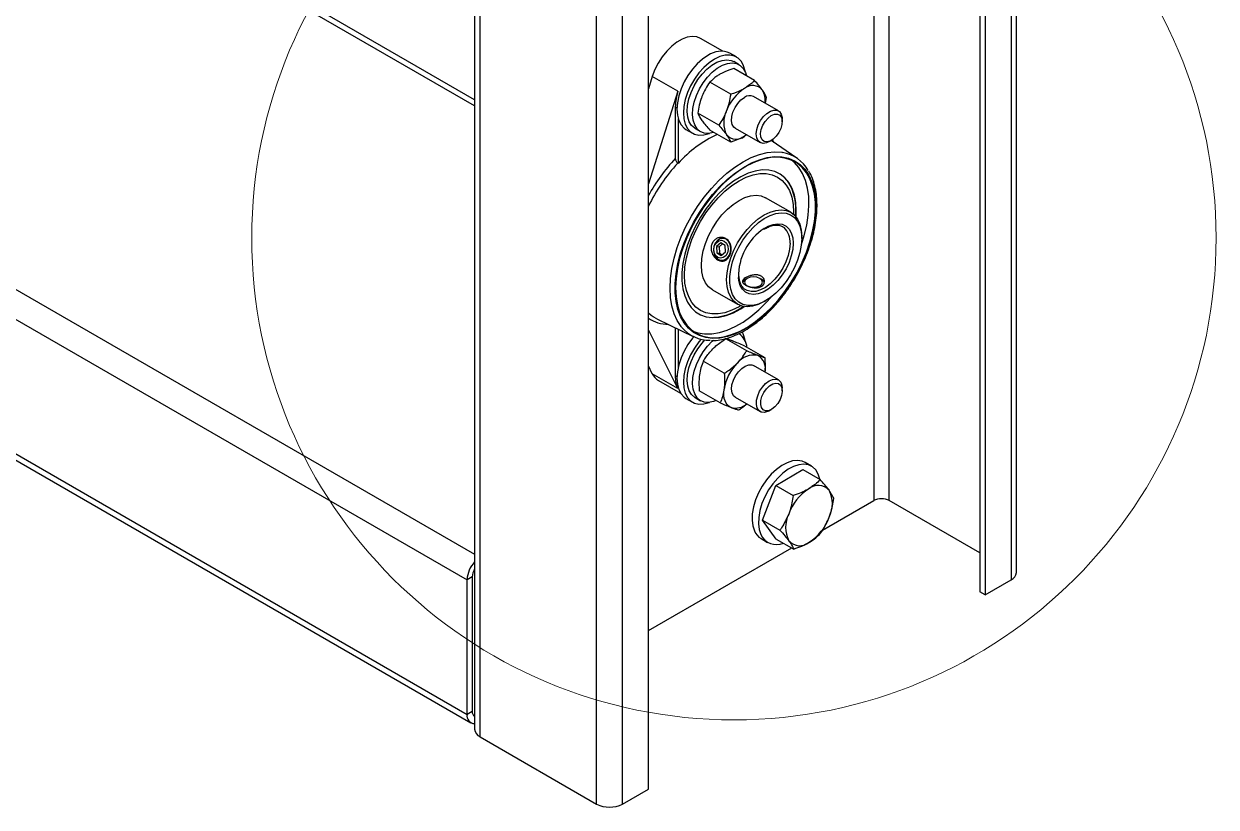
# Model space of a CAD drawing. Header units: millimetres. Extents: x -361 to 14022, y -1822 to 1455.
# Drawn here: x 4006.88 to 4023.16, y 436.6 to 447.29 of the extents above; entities that cross this region are included whole.
import ezdxf

# ---------------------------------------------------------------- set-up
doc = ezdxf.new("R2010")
doc.units = ezdxf.units.MM

msp = doc.modelspace()

# ---------------------------------------------------------------- linework, layer by layer
at = {"color": 7, "linetype": 'Continuous', "lineweight": 25}
for p, q in [((4018.481793, 506.514478), (4018.481793, 440.782942)), ((4018.693925, 440.782942), (4018.693925, 506.514478)), ((4020.42885, 439.803253), (4020.42885, 505.534788)), ((4020.355626, 505.432737), (4020.355626, 439.701202)), ((4019.931362, 505.269455), (4019.931362, 439.53792)), ((4020.002073, 505.228635), (4020.002073, 439.4971)), ((4013.034558, 503.391717), (4013.034558, 437.660181)), ((4013.107782, 437.55813), (4013.107782, 503.289666)), ((4015.405879, 436.843773), (4015.405879, 502.575309)), ((4014.698772, 436.639671), (4014.698772, 502.371207)), ((4015.052325, 436.639671), (4015.052325, 502.371207)), ((4013.034558, 446.257583), (3965.503064, 473.696931)), ((3959.897996, 470.316838), (4012.931005, 439.701533)), ((3959.897996, 468.479621), (4012.931005, 437.864317)), ((3959.949783, 468.36516), (4012.982792, 437.749855)), ((4016.420826, 446.920238), (4016.117619, 447.095275)), ((4016.607416, 446.841388), (4016.519027, 446.892414)), ((4016.645415, 446.735738), (4016.571168, 446.7786)), ((4016.855599, 446.520471), (4016.570248, 446.685201)), ((4015.459505, 446.576353), (4015.405879, 446.408084)), ((4015.809523, 446.374292), (4015.459505, 446.576353)), ((4016.529, 446.33193), (4016.243649, 446.496659)), ((4015.809523, 446.374292), (4015.405879, 445.107729)), ((4017.180973, 446.106146), (4016.842552, 446.301513)), ((4017.00391, 446.208363), (4017.018898, 446.288126)), ((4015.773574, 446.160518), (4015.773574, 445.454549)), ((4015.812465, 445.998119), (4015.812465, 445.387837)), ((4016.365701, 445.911043), (4016.08035, 446.075772)), ((4017.23276, 445.957886), (4017.23276, 445.991685)), ((4015.919076, 445.853155), (4016.007464, 445.80213)), ((4016.043711, 445.864918), (4016.117958, 445.822057)), ((4016.529, 445.678697), (4016.243649, 445.843427)), ((4016.592572, 445.868488), (4016.930993, 445.673122)), ((4016.746511, 445.779621), (4016.717562, 445.758384)), ((4016.74871, 445.778352), (4016.717562, 445.758384)), ((4017.056012, 445.685515), (4017.085281, 445.702418)), ((4017.432416, 445.461221), (4017.080992, 445.699941)), ((4017.100467, 445.712092), (4017.119932, 445.67349)), ((4015.812465, 445.387837), (4015.806744, 445.39157)), ((4017.348733, 444.720552), (4017.005786, 444.91853)), ((4016.393233, 444.302065), (4016.336098, 444.251397)), ((4016.454471, 444.266713), (4016.393233, 444.302065)), ((4017.498915, 444.364122), (4017.498915, 444.388614)), ((4016.336098, 444.251397), (4016.3402, 444.165378)), ((4016.336098, 444.251397), (4016.370544, 444.248317)), ((4016.3402, 444.165378), (4016.401438, 444.130026)), ((4016.3402, 444.165378), (4016.374646, 444.162298)), ((4016.416201, 444.288806), (4016.370544, 444.248317)), ((4016.370544, 444.248317), (4016.374646, 444.162298)), ((4016.374646, 444.162298), (4016.412916, 444.140205)), ((4016.401438, 444.130026), (4016.458573, 444.180694)), ((4016.458573, 444.180694), (4016.454471, 444.266713)), ((4016.754361, 443.818253), (4016.735222, 443.807201)), ((4016.947389, 443.807201), (4016.92825, 443.818253)), ((4016.280845, 443.66276), (4016.623792, 443.464781)), ((4016.754658, 443.65049), (4016.736283, 443.659642)), ((4016.986346, 443.500722), (4017.007555, 443.51297)), ((4015.519413, 443.266031), (4015.471653, 443.292546)), ((4015.519413, 443.266031), (4016.024236, 443.021918)), ((4015.809523, 442.313816), (4015.405879, 443.114342)), ((4015.773574, 443.143128), (4015.773574, 442.486085)), ((4015.812465, 443.124322), (4015.812465, 442.603581)), ((4016.747572, 442.828763), (4016.462221, 442.993492)), ((4016.998698, 442.732608), (4016.713348, 442.897337)), ((4016.441173, 442.521306), (4016.155822, 442.686035)), ((4015.459505, 442.515877), (4015.405879, 442.62223)), ((4015.809523, 442.313816), (4015.459505, 442.515877)), ((4017.180973, 442.431713), (4016.842552, 442.627079)), ((4015.542666, 442.424885), (4015.845872, 442.249848)), ((4016.043711, 442.190484), (4016.117958, 442.147623)), ((4016.3859, 442.117694), (4016.10055, 442.282423)), ((4016.592572, 442.194055), (4016.930993, 441.998688)), ((4017.23276, 442.283452), (4017.23276, 442.317251)), ((4015.919076, 442.178721), (4016.007464, 442.127696)), ((4017.056012, 442.011082), (4017.085281, 442.027984)), ((4017.63272, 441.251662), (4017.544332, 441.302688)), ((4017.14588, 440.989475), (4017.513285, 441.20579)), ((4017.513285, 441.20579), (4017.75003, 441.06912)), ((4016.965339, 440.515717), (4017.14588, 440.989475)), ((4017.14588, 440.989475), (4017.382624, 440.852805)), ((4017.784285, 440.380279), (4018.481793, 440.782942)), ((4019.931362, 440.068585), (4018.693925, 440.782942)), ((4016.965339, 440.515717), (4017.202084, 440.379048)), ((4017.152205, 440.258276), (4016.965339, 440.515717)), ((4016.944381, 440.263429), (4017.032769, 440.212404)), ((4017.152205, 440.258276), (4017.388949, 440.121606)), ((4015.405879, 439.007255), (4017.362575, 440.136831)), ((4013.001716, 439.742354), (4012.931005, 439.701533)), ((4013.001716, 439.742354), (4013.001716, 437.905137)), ((4012.931005, 437.864317), (4012.931005, 439.701533)), ((4020.002073, 439.4971), (4020.355626, 439.701202)), ((4020.002073, 439.4971), (4019.931362, 439.53792)), ((4013.001716, 437.905137), (4012.931005, 437.864317)), ((4013.107782, 437.55813), (4014.698772, 436.639671)), ((4015.052325, 436.639671), (4015.405879, 436.843773))]:
    msp.add_line(p, q, dxfattribs=at)
at = {"color": 8, "linetype": 'Continuous', "lineweight": 25}
for p, q in [((4013.034558, 446.173051), (3965.378074, 473.684554)), ((3960.074773, 470.623024), (4013.034558, 440.049991)), ((4015.773574, 446.160518), (4015.795141, 446.148068)), ((4017.387418, 444.720206), (4017.387055, 444.693162)), ((4015.795141, 442.473634), (4015.773574, 442.486085))]:
    msp.add_line(p, q, dxfattribs=at)
at = {"color": 7, "linetype": 'Continuous', "lineweight": 25, "flags": 128}
for points in [[(4016.117619, 447.095275), (4016.065616, 447.115989), (4016.003766, 447.122077), (4015.936522, 447.111864), (4015.865974, 447.085665), (4015.794312, 447.044296), (4015.723764, 446.989041), (4015.65652, 446.921616), (4015.59467, 446.844117), (4015.540134, 446.75895), (4015.494608, 446.668761), (4015.459505, 446.576353)], [(4016.219052, 446.862709), (4016.145379, 446.812735), (4016.073945, 446.749394), (4016.00692, 446.67461), (4015.94634, 446.590655), (4015.894046, 446.50008), (4015.851628, 446.405638), (4015.820374, 446.310197), (4015.801233, 446.216657), (4015.794787, 446.127862), (4015.801233, 446.046508), (4015.820374, 445.975068), (4015.851628, 445.915713), (4015.894046, 445.870245), (4015.919076, 445.853155)], [(4016.30744, 446.811683), (4016.233767, 446.76171), (4016.162333, 446.698369), (4016.095308, 446.623585), (4016.034728, 446.53963), (4015.982435, 446.449055), (4015.940016, 446.354612), (4015.908762, 446.259171), (4015.889621, 446.165632), (4015.883176, 446.076836), (4015.889621, 445.995483), (4015.908762, 445.924043), (4015.940016, 445.864688), (4015.982435, 445.81922), (4016.034728, 445.789022), (4016.095308, 445.775011), (4016.162333, 445.777612), (4016.233767, 445.796747), (4016.238382, 445.798502)], [(4016.043711, 445.864918), (4016.040046, 445.867094), (4015.996281, 445.904607), (4015.96341, 445.956725), (4015.942584, 446.021623), (4015.934531, 446.097028), (4015.939533, 446.180301), (4015.957416, 446.268526), (4015.987553, 446.358615), (4016.028889, 446.447413), (4016.079976, 446.531813), (4016.139028, 446.608858), (4016.203975, 446.675853), (4016.272544, 446.73045), (4016.342336, 446.77074), (4016.410905, 446.795311), (4016.475852, 446.803303), (4016.534903, 446.794436), (4016.571168, 446.7786)], [(4016.299357, 445.811268), (4016.29405, 445.809638), (4016.228044, 445.797714), (4016.167417, 445.802637), (4016.114292, 445.824233), (4016.070527, 445.861746), (4016.037657, 445.913864), (4016.01683, 445.978761), (4016.008777, 446.054166), (4016.01378, 446.137439), (4016.031662, 446.225664), (4016.061799, 446.315753), (4016.103135, 446.404552), (4016.154223, 446.488951), (4016.213274, 446.565997), (4016.278221, 446.632991), (4016.346791, 446.687589), (4016.416582, 446.727878), (4016.485151, 446.752449), (4016.550098, 446.760442), (4016.60915, 446.751575), (4016.660238, 446.72616), (4016.701573, 446.685087), (4016.73171, 446.629793), (4016.745472, 446.584046)], [(4016.726035, 446.643232), (4016.725258, 446.648035), (4016.706118, 446.719475), (4016.674863, 446.77883), (4016.632445, 446.824298), (4016.580152, 446.854496), (4016.519572, 446.868507), (4016.452547, 446.865906), (4016.381113, 446.846771), (4016.30744, 446.811683)], [(4016.592572, 445.868488), (4016.573141, 445.883907), (4016.550992, 445.920481), (4016.541197, 445.969257), (4016.544483, 446.026616), (4016.560604, 446.088306), (4016.588367, 446.149751), (4016.625712, 446.206393), (4016.669868, 446.254033), (4016.717562, 446.289136)], [(4017.056012, 445.685515), (4017.016911, 445.667992), (4016.971846, 445.661532), (4016.933021, 445.671989), (4016.903315, 445.698588), (4016.884932, 445.739356), (4016.879235, 445.791269), (4016.886647, 445.850478), (4016.906617, 445.91259), (4016.937666, 445.973001), (4016.977489, 446.027228), (4017.023134, 446.07125), (4017.071215, 446.101803), (4017.118167, 446.116621), (4017.160506, 446.114603), (4017.195094, 446.095901), (4017.219365, 446.061901), (4017.219365, 446.061901)], [(4017.221583, 446.016474), (4017.232128, 445.973271), (4017.229623, 445.921134), (4017.214291, 445.864697), (4017.187493, 445.808974), (4017.151611, 445.758917), (4017.109834, 445.718972), (4017.065872, 445.692691), (4017.023634, 445.682406), (4016.98687, 445.689034), (4016.958849, 445.711984), (4016.94206, 445.749217), (4016.937994, 445.797425), (4016.947014, 445.852325), (4016.968317, 445.909039), (4017.000011, 445.962526), (4017.039279, 446.008035), (4017.082632, 446.041522), (4017.126219, 446.060012), (4017.166166, 446.061861), (4017.198925, 446.046905), (4017.221583, 446.016474)], [(4017.219365, 446.061901), (4017.231518, 446.015125), (4017.23276, 445.991685)], [(4017.693455, 444.794827), (4017.687186, 444.66461), (4017.668461, 444.528852), (4017.637524, 444.389324), (4017.594778, 444.247844), (4017.540781, 444.106257), (4017.476236, 443.966408), (4017.401985, 443.830121), (4017.318995, 443.699173), (4017.22835, 443.57527), (4017.13123, 443.460028), (4017.028902, 443.354949), (4016.922699, 443.261404), (4016.814006, 443.18061), (4016.70424, 443.113623), (4016.594832, 443.061315), (4016.487209, 443.024367), (4016.382773, 443.003262), (4016.282886, 442.998276), (4016.18885, 443.009472), (4016.101891, 443.036704), (4016.023142, 443.079619), (4015.953631, 443.137656), (4015.894263, 443.210059), (4015.845812, 443.295884), (4015.80891, 443.394011), (4015.784039, 443.503163), (4015.771521, 443.621915), (4015.771521, 443.74872), (4015.784039, 443.881925), (4015.80891, 444.019793), (4015.845812, 444.160526), (4015.894263, 444.302291), (4015.953631, 444.443239), (4016.023142, 444.581532), (4016.101891, 444.715368), (4016.18885, 444.843002), (4016.282886, 444.962769), (4016.382773, 445.07311), (4016.487209, 445.172584), (4016.594832, 445.259896), (4016.70424, 445.333907), (4016.814006, 445.393653), (4016.922699, 445.438353), (4017.028902, 445.467427), (4017.13123, 445.480494), (4017.22835, 445.477384), (4017.318995, 445.458138), (4017.401985, 445.423007), (4017.476236, 445.372449), (4017.540781, 445.307123), (4017.594778, 445.22788), (4017.637524, 445.135753), (4017.668461, 445.031944), (4017.687186, 444.917806), (4017.693455, 444.794827)], [(4015.77711, 443.688544), (4015.783332, 443.56648), (4015.801918, 443.453191), (4015.832625, 443.350155), (4015.875053, 443.258714), (4015.928648, 443.180061), (4015.992713, 443.11522), (4016.066411, 443.065038), (4016.148783, 443.030169), (4016.238754, 443.011066), (4016.335151, 443.00798), (4016.436718, 443.02095), (4016.542131, 443.049807), (4016.650015, 443.094175), (4016.758963, 443.153476), (4016.867557, 443.226936), (4016.974379, 443.313598), (4017.078038, 443.412332), (4017.177182, 443.521851), (4017.270518, 443.640728), (4017.35683, 443.767412), (4017.434993, 443.900252), (4017.503987, 444.037516), (4017.562913, 444.177414), (4017.611003, 444.318124), (4017.64763, 444.45781), (4017.672317, 444.594652), (4017.684741, 444.726866), (4017.684741, 444.852727), (4017.672317, 444.970596), (4017.64763, 445.078935), (4017.611003, 445.176332), (4017.562913, 445.261518), (4017.503987, 445.333382), (4017.434993, 445.390987), (4017.35683, 445.433583), (4017.270518, 445.460613), (4017.177182, 445.471726), (4017.078038, 445.466776), (4016.974379, 445.445828), (4016.867557, 445.409156), (4016.758963, 445.357237), (4016.650015, 445.290748), (4016.542131, 445.210556), (4016.436718, 445.117706), (4016.335151, 445.013409), (4016.238754, 444.899025), (4016.148783, 444.776044), (4016.066411, 444.64607), (4015.992713, 444.510798), (4015.928648, 444.37199), (4015.875053, 444.231457), (4015.832625, 444.09103), (4015.801918, 443.95254), (4015.783332, 443.817792), (4015.77711, 443.688544)], [(4017.421252, 444.657052), (4017.424541, 444.741637), (4017.418127, 444.853296), (4017.398991, 444.955716), (4017.367446, 445.047216), (4017.324012, 445.126293), (4017.2694, 445.191649), (4017.204508, 445.242211), (4017.130401, 445.277147), (4017.048297, 445.295886), (4016.959542, 445.298118), (4016.865596, 445.283807), (4016.767999, 445.253189), (4016.668355, 445.206766), (4016.5683, 445.145301), (4016.469477, 445.069802), (4016.373508, 444.981509), (4016.281969, 444.881872), (4016.196364, 444.772527), (4016.118097, 444.65527), (4016.048455, 444.532025), (4015.98858, 444.404818), (4015.939456, 444.275735), (4015.90189, 444.146897), (4015.876497, 444.02042), (4015.863696, 443.89838), (4015.863696, 443.78278), (4015.876497, 443.67552), (4015.90189, 443.57836), (4015.939456, 443.492896), (4015.98858, 443.420531), (4016.048455, 443.362453), (4016.118097, 443.319616), (4016.196364, 443.292723), (4016.281969, 443.282217), (4016.373508, 443.288268), (4016.469477, 443.310778), (4016.5683, 443.349378), (4016.668355, 443.403434), (4016.715047, 443.433735)], [(4017.494063, 444.281771), (4017.532868, 444.404239), (4017.566548, 444.543383), (4017.588193, 444.679233), (4017.59752, 444.810018), (4017.594408, 444.934031), (4017.578897, 445.049657), (4017.551189, 445.155388), (4017.511645, 445.249845), (4017.460781, 445.331798), (4017.399261, 445.400179), (4017.361007, 445.43179)], [(4016.280845, 443.66276), (4016.280816, 443.662777), (4016.228571, 443.703254), (4016.186539, 443.758195), (4016.155754, 443.826246), (4016.136975, 443.905733), (4016.130663, 443.994697), (4016.136975, 444.090949), (4016.155754, 444.192117), (4016.186539, 444.295712), (4016.228571, 444.399182), (4016.280816, 444.49998), (4016.341986, 444.595623), (4016.410576, 444.683756), (4016.484897, 444.76221), (4016.563119, 444.829052), (4016.643316, 444.882637), (4016.723512, 444.921645), (4016.801734, 444.945116), (4016.876055, 444.952471), (4016.944645, 444.943531), (4017.005786, 444.91853)], [(4016.986346, 443.500722), (4016.986262, 443.500674), (4016.906066, 443.461666), (4016.827844, 443.438195), (4016.753523, 443.43084), (4016.684933, 443.439781), (4016.623762, 443.464798), (4016.571518, 443.505275), (4016.529486, 443.560216), (4016.498701, 443.628267), (4016.479922, 443.707754), (4016.47361, 443.796718), (4016.479922, 443.89297), (4016.498701, 443.994138), (4016.529486, 444.097733), (4016.571518, 444.201203), (4016.623762, 444.302001), (4016.684933, 444.397644), (4016.753523, 444.485777), (4016.827844, 444.564231), (4016.906066, 444.631073), (4016.986262, 444.684658), (4017.066459, 444.723666), (4017.144681, 444.747137), (4017.219002, 444.754492), (4017.287592, 444.745552), (4017.348762, 444.720535), (4017.401007, 444.680057), (4017.443039, 444.625116), (4017.473824, 444.557065), (4017.492603, 444.477578), (4017.498915, 444.388614), (4017.498915, 444.388614)], [(4017.498915, 444.364122), (4017.492551, 444.269415), (4017.473624, 444.169814), (4017.442623, 444.067897), (4017.400353, 443.966305), (4017.347908, 443.867668), (4017.286645, 443.774541), (4017.218152, 443.689336), (4017.144203, 443.614261), (4017.066712, 443.551258), (4016.987687, 443.501961), (4016.909175, 443.467645), (4016.833209, 443.4492), (4016.761756, 443.447103), (4016.696667, 443.461409), (4016.639628, 443.491747), (4016.592116, 443.537331), (4016.555362, 443.596981), (4016.530317, 443.669151), (4016.51763, 443.751974), (4016.51763, 443.843303), (4016.530317, 443.940773), (4016.555362, 444.04186), (4016.592116, 444.143945), (4016.639628, 444.244385), (4016.696667, 444.340579), (4016.761756, 444.430035), (4016.833209, 444.510436), (4016.909175, 444.579699), (4016.987687, 444.636032), (4017.066712, 444.677975), (4017.144203, 444.704441), (4017.218152, 444.714745), (4017.286645, 444.708621), (4017.347908, 444.686227), (4017.400353, 444.648142), (4017.442623, 444.595354), (4017.473624, 444.529229), (4017.492551, 444.451481), (4017.498915, 444.364122)], [(4017.236242, 444.525691), (4017.242141, 444.522121), (4017.257057, 444.511483)], [(4016.360875, 444.077877), (4016.40035, 444.065178), (4016.44146, 444.070497), (4016.479247, 444.093193), (4016.509153, 444.130528), (4016.527572, 444.177999), (4016.53228, 444.22988), (4016.522711, 444.279914), (4016.500019, 444.322065), (4016.466941, 444.351251), (4016.427466, 444.36395), (4016.386356, 444.35863), (4016.348568, 444.335935), (4016.318662, 444.2986), (4016.300244, 444.251129), (4016.295535, 444.199247), (4016.305104, 444.149214), (4016.327796, 444.107062), (4016.360875, 444.077877)], [(4016.4408, 444.328072), (4016.470759, 444.30034), (4016.489539, 444.259775), (4016.494282, 444.212553), (4016.484265, 444.165862), (4016.461015, 444.126811), (4016.42807, 444.101346), (4016.390446, 444.093342), (4016.353871, 444.104019), (4016.323912, 444.131751), (4016.305132, 444.172316), (4016.300389, 444.219538), (4016.310406, 444.266229), (4016.333656, 444.30528), (4016.366601, 444.330745), (4016.404225, 444.338749), (4016.4408, 444.328072)], [(4016.754376, 443.717894), (4016.794259, 443.70251), (4016.841306, 443.697107), (4016.888352, 443.70251), (4016.928235, 443.717894), (4016.954885, 443.740918), (4016.964243, 443.768078), (4016.954885, 443.795237), (4016.928235, 443.818261), (4016.888352, 443.833646), (4016.841306, 443.839048), (4016.794259, 443.833646), (4016.754376, 443.818261), (4016.727726, 443.795237), (4016.718368, 443.768078), (4016.727726, 443.740918), (4016.754376, 443.717894)], [(4016.989505, 443.759355), (4016.977252, 443.782576), (4016.947372, 443.80721)], [(4016.014013, 443.098475), (4016.082219, 443.074927), (4016.17391, 443.059814), (4016.271721, 443.060746), (4016.374375, 443.077711), (4016.480536, 443.110489), (4016.588819, 443.158653), (4016.697812, 443.221573), (4016.806095, 443.29843), (4016.912256, 443.388223), (4017.014911, 443.48978), (4017.076443, 443.558354)], [(4016.024726, 443.021681), (4016.00692, 443.000177), (4015.94634, 442.916221), (4015.894046, 442.825647), (4015.851628, 442.731204), (4015.820374, 442.635763), (4015.801233, 442.542224), (4015.794787, 442.453428), (4015.801233, 442.372075), (4015.820374, 442.300635), (4015.851628, 442.241279), (4015.894046, 442.195812), (4015.919076, 442.178721)], [(4016.126504, 442.98601), (4016.095308, 442.949151), (4016.034728, 442.865196), (4015.982435, 442.774621), (4015.940016, 442.680178), (4015.908762, 442.584737), (4015.889621, 442.491198), (4015.883176, 442.402403), (4015.889621, 442.321049), (4015.908762, 442.249609), (4015.940016, 442.190254), (4015.982435, 442.144786), (4016.034728, 442.114588), (4016.095308, 442.100577), (4016.162333, 442.103178), (4016.233767, 442.122313), (4016.238381, 442.124068)], [(4016.043711, 442.190484), (4016.040046, 442.19266), (4015.996281, 442.230174), (4015.96341, 442.282292), (4015.942584, 442.347189), (4015.934531, 442.422594), (4015.939533, 442.505867), (4015.957416, 442.594092), (4015.987553, 442.684181), (4016.028889, 442.77298), (4016.079976, 442.857379), (4016.139028, 442.934425), (4016.178164, 442.976724)], [(4016.331916, 442.148858), (4016.29405, 442.135204), (4016.228044, 442.123281), (4016.167417, 442.128203), (4016.114292, 442.149799), (4016.070527, 442.187312), (4016.037657, 442.23943), (4016.01683, 442.304328), (4016.008777, 442.379733), (4016.01378, 442.463005), (4016.031662, 442.551231), (4016.061799, 442.64132), (4016.103135, 442.730118), (4016.154223, 442.814518), (4016.213274, 442.891563), (4016.278221, 442.958557), (4016.294885, 442.973254)], [(4016.592572, 442.194055), (4016.56764, 442.215856), (4016.547928, 442.255197), (4016.540798, 442.30606), (4016.546777, 442.364674), (4016.565423, 442.426692), (4016.595352, 442.487514), (4016.634345, 442.542629), (4016.67951, 442.58795), (4016.727497, 442.620115), (4016.774747, 442.636738), (4016.817755, 442.636588), (4016.842552, 442.627079)], [(4017.056012, 442.011082), (4017.034995, 442.000393), (4016.988417, 441.987559), (4016.94685, 441.991608), (4016.913377, 442.01224), (4016.89048, 442.047925), (4016.879858, 442.096016), (4016.882298, 442.152946), (4016.89762, 442.214493), (4016.924687, 442.276092), (4016.961491, 442.333176), (4017.005303, 442.38151), (4017.052875, 442.417509), (4017.100676, 442.438505), (4017.145163, 442.442938), (4017.183036, 442.430482), (4017.211486, 442.402059), (4017.228403, 442.359777), (4017.23276, 442.317251)], [(4017.23257, 442.274709), (4017.223822, 442.219901), (4017.202761, 442.163174), (4017.17126, 442.109567), (4017.132117, 442.063846), (4017.08881, 442.030071), (4017.045188, 442.011244), (4017.005126, 442.009038), (4016.972184, 442.023649), (4016.949289, 442.053778), (4016.938476, 442.096749), (4016.940704, 442.148743), (4016.955777, 442.205141), (4016.982355, 442.26093), (4017.018076, 442.311155), (4017.059766, 442.351353), (4017.103722, 442.377951), (4017.146037, 442.388586), (4017.182951, 442.382313), (4017.211185, 442.359691), (4017.228229, 442.322728), (4017.23257, 442.274709)], [(4016.536726, 442.055032), (4016.509886, 442.068943), (4016.486599, 442.088699), (4016.467265, 442.113963), (4016.452213, 442.144301), (4016.441701, 442.179196), (4016.435909, 442.218049), (4016.434936, 442.260196), (4016.438799, 442.304916)], [(4017.544332, 441.302688), (4017.502936, 441.320747), (4017.440599, 441.330711), (4017.3723, 441.324035), (4017.300114, 441.300922), (4017.226233, 441.262073), (4017.152903, 441.20867), (4017.082351, 441.142335), (4017.016723, 441.065084), (4016.95801, 440.979263), (4016.907998, 440.887481), (4016.868207, 440.792526), (4016.839844, 440.697283), (4016.823772, 440.604647), (4016.82048, 440.517431), (4016.830066, 440.438287), (4016.852241, 440.369618)], [(4017.748447, 441.069941), (4017.747035, 441.076805), (4017.72486, 441.145474), (4017.690771, 441.20158), (4017.645804, 441.24342), (4017.591324, 441.269722), (4017.528988, 441.279686), (4017.460689, 441.27301), (4017.388502, 441.249896), (4017.314621, 441.211048), (4017.241291, 441.157645), (4017.17074, 441.09131), (4017.105111, 441.014058), (4017.046399, 440.928238), (4016.996387, 440.836455), (4016.956595, 440.7415), (4016.928232, 440.646258), (4016.91216, 440.553621), (4016.908868, 440.466406), (4016.918455, 440.387261), (4016.940629, 440.318592)]]:
    msp.add_lwpolyline(points, dxfattribs=at)
at = {"color": 8, "linetype": 'Continuous', "lineweight": 25, "flags": 128}
for points in [[(4017.093786, 445.707612), (4017.101733, 445.696369), (4017.11441, 445.67724)], [(4015.859238, 443.153463), (4015.8546, 443.159228), (4015.800534, 443.240981), (4015.757761, 443.335534), (4015.726818, 443.441696), (4015.708096, 443.558134), (4015.701829, 443.683382), (4015.708096, 443.815867), (4015.726818, 443.953921), (4015.757761, 444.095809), (4015.800534, 444.239746), (4015.8546, 444.383922), (4015.919278, 444.526524), (4015.993757, 444.66576), (4016.077098, 444.799877), (4016.168255, 444.927189), (4016.26608, 445.046095), (4016.369343, 445.155101), (4016.476746, 445.252834), (4016.586938, 445.338067), (4016.698534, 445.409727), (4016.81013, 445.466912), (4016.920322, 445.508905), (4017.027725, 445.535176), (4017.130988, 445.545396), (4017.228813, 445.539436), (4017.238537, 445.537903)], [(4016.666674, 443.445292), (4016.643316, 443.431384), (4016.546191, 443.382666), (4016.450728, 443.349484), (4016.35856, 443.332405), (4016.271265, 443.331722), (4016.190335, 443.347447), (4016.117156, 443.37931), (4016.05298, 443.426766), (4015.998904, 443.489004), (4015.955855, 443.564957), (4015.924568, 443.653328), (4015.90558, 443.752603), (4015.899214, 443.861084), (4015.90558, 443.976915), (4015.924568, 444.098114), (4015.955855, 444.222608), (4015.998904, 444.348265), (4016.05298, 444.472937), (4016.117156, 444.594489), (4016.190335, 444.710843), (4016.271265, 444.820007), (4016.35856, 444.920113), (4016.450728, 445.009449), (4016.546191, 445.086486), (4016.643316, 445.149906), (4016.74044, 445.198624), (4016.835903, 445.231806), (4016.928071, 445.248885), (4017.015367, 445.249568), (4017.096296, 445.233843), (4017.169475, 445.20198), (4017.233651, 445.154524), (4017.287727, 445.092286), (4017.330776, 445.016333), (4017.362063, 444.927962), (4017.381052, 444.828687), (4017.387418, 444.720206), (4017.387418, 444.720206)], [(4016.986122, 444.500156), (4017.042055, 444.531303), (4017.110035, 444.555872), (4017.174523, 444.564251), (4017.233323, 444.556154), (4017.284431, 444.531856), (4017.326109, 444.492185), (4017.356935, 444.438492), (4017.375861, 444.372605), (4017.382242, 444.296768)], [(4017.382242, 444.296768), (4017.375861, 444.213564), (4017.356935, 444.125825), (4017.326109, 444.036541), (4017.284431, 443.94875), (4017.233323, 443.865444), (4017.174523, 443.789458), (4017.110035, 443.72338), (4017.042055, 443.669462), (4016.972897, 443.629537), (4016.904916, 443.604967), (4016.840428, 443.596589), (4016.781628, 443.604686), (4016.73052, 443.628984), (4016.688843, 443.668655), (4016.658016, 443.722348), (4016.63909, 443.788235), (4016.633821, 443.8314)], [(4017.339816, 444.296768), (4017.333427, 444.215814), (4017.31449, 444.130409), (4017.28369, 444.04364), (4017.242141, 443.958643), (4017.191344, 443.87849), (4017.133134, 443.806077), (4017.069616, 443.744023), (4017.003085, 443.69457), (4016.935947, 443.659505), (4016.870626, 443.640095), (4016.809486, 443.637043), (4016.754734, 443.650458), (4016.754658, 443.65049)], [(4015.471653, 443.292546), (4015.442254, 443.312658), (4015.405879, 443.342315)]]:
    msp.add_lwpolyline(points, dxfattribs=at)
at = {"color": 7, "linetype": 'Continuous', "lineweight": 18}
msp.add_circle((4016.573777, 444.371137), 6.581969, dxfattribs=at)
at = {"color": 7, "linetype": 'Continuous', "lineweight": 25}
for centre, radius, start, end in [((4016.394761, 446.617814), 0.301409, 65.6515204, 125.658938), ((4016.828837, 446.275414), 0.175879, 40.5327959, 129.2481681), ((4016.485665, 446.150682), 0.712158, 161.7002328, 179.2086331), ((4017.048659, 445.894649), 0.613906, 122.6379706, 159.7728862), ((4016.790658, 446.188266), 0.12457, 65.381028, 125.9294305), ((4016.727221, 446.249144), 0.274083, 352.0796698, 30.8556372), ((4016.79925, 445.943594), 0.365187, 153.4364295, 206.5635705), ((4017.021675, 444.315869), 1.615953, 114.6954095, 138.4429181), ((4016.606287, 445.894587), 0.175879, 220.5327959, 309.2481681), ((4017.155952, 445.04967), 0.495168, 29.256676, 80.3993123), ((4016.692915, 444.763985), 0.725802, 352.3890628, 31.6180262), ((4017.430154, 443.839066), 0.79637, 123.8879505, 180.5515468), ((4016.772469, 443.731738), 0.084154, 116.2696184, 159.5015992), ((4016.250203, 444.035648), 0.750279, 269.0520975, 306.9515163), ((4016.241726, 443.465625), 0.493703, 219.2191053, 271.0370858), ((4016.505737, 442.858587), 0.246179, 3.9169625, 55.4322236), ((4016.385313, 442.919163), 0.344318, 8.2886379, 29.6829396), ((4016.844771, 442.487009), 0.284198, 79.1234704, 142.3899125), ((4016.794346, 442.584037), 0.2097, 347.0217273, 60.2516743), ((4015.648474, 442.605085), 0.208968, 205.2710534, 239.5799876), ((4017.081964, 442.201539), 0.65142, 135.2125728, 170.8688746), ((4016.157175, 442.476247), 0.383727, 178.5310213, 205.0431202), ((4016.596024, 442.281955), 0.234542, 255.3554007, 310.6167305), ((4017.973255, 440.362715), 0.694123, 123.0453948, 160.0526486), ((4017.722683, 440.790984), 0.199879, 41.7163811, 129.7966265), ((4017.511941, 440.738066), 0.405126, 333.6727405, 27.3184949), ((4018.587859, 440.578236), 0.230553, 62.6096722, 117.3903278), ((4017.683879, 440.419847), 0.405126, 153.6727405, 207.3184949), ((4017.222565, 440.795198), 0.694123, 303.0453948, 340.0526486), ((4017.057962, 440.455052), 0.222756, 202.5527925, 239.3434217), ((4017.153248, 440.417632), 0.234553, 204.9764991, 293.8017973), ((4017.473137, 440.366929), 0.199879, 221.7163811, 309.7966265), ((4013.317119, 439.683343), 0.386543, 136.9699311, 177.3027822), ((4013.221352, 439.734095), 0.219792, 148.1972564, 177.8466586), ((4020.303735, 439.815729), 0.125735, 294.3746583, 354.3052007), ((4013.037315, 437.846118), 0.107857, 170.2862557, 268.5353), ((4013.072387, 437.895892), 0.071274, 172.5468196, 237.9435354), ((4013.159673, 437.672658), 0.125735, 185.6947993, 245.6253417), ((4014.875549, 436.980849), 0.384255, 242.6096722, 297.3903278)]:
    msp.add_arc(centre, radius, start, end, dxfattribs=at)
at = {"color": 8, "linetype": 'Continuous', "lineweight": 25}
for centre, radius, start, end in [((4017.591334, 443.748037), 2.493278, 136.8079893, 151.2276213), ((4017.601183, 443.738319), 2.439928, 137.3450293, 154.1240876), ((4017.07728, 444.318884), 0.263466, 355.1848353, 46.9721326), ((4015.693694, 443.719389), 0.53034, 237.1324945, 268.3193747)]:
    msp.add_arc(centre, radius, start, end, dxfattribs=at)
at = {"color": 7, "linetype": 'Continuous', "lineweight": 25}
for points, knots in [([(4016.381686, 446.605514), (4016.367213, 446.596725), (4016.313334, 446.56401), (4016.273086, 446.52511), (4016.243649, 446.496659)], [0, 0, 0, 0, 0.268633605, 1, 1, 1, 1]), ([(4016.570248, 446.685201), (4016.552725, 446.679488), (4016.484689, 446.657307), (4016.425575, 446.627583), (4016.381686, 446.605514)], [0, 0, 0, 0, 0.257551345, 1, 1, 1, 1]), ([(4016.243649, 446.496659), (4016.223328, 446.466558), (4016.182313, 446.405805), (4016.152021, 446.336013), (4016.136737, 446.3008)], [0, 0, 0, 0, 0.495457963, 1, 1, 1, 1]), ([(4016.855599, 446.520471), (4016.845703, 446.510355), (4016.807281, 446.471079), (4016.755791, 446.436953), (4016.717562, 446.411617)], [0, 0, 0, 0, 0.257551345, 1, 1, 1, 1]), ([(4016.962511, 446.389715), (4016.960545, 446.392486), (4016.945661, 446.413471), (4016.91251, 446.455973), (4016.874685, 446.498841), (4016.855599, 446.520471)], [0, 0, 0, 0, 0.070085768, 0.530782234, 1, 1, 1, 1]), ([(4016.136737, 446.3008), (4016.134832, 446.295794), (4016.120404, 446.257887), (4016.098288, 446.183479), (4016.086366, 446.111893), (4016.08035, 446.075772)], [0, 0, 0, 0, 0.070085768, 0.530782234, 1, 1, 1, 1]), ([(4016.529, 446.33193), (4016.522801, 446.293677), (4016.510288, 446.216469), (4016.485247, 446.143645), (4016.472613, 446.106903)], [0, 0, 0, 0, 0.495457963, 1, 1, 1, 1]), ([(4016.717562, 446.411617), (4016.702338, 446.403261), (4016.645668, 446.372158), (4016.578283, 446.348923), (4016.529, 446.33193)], [0, 0, 0, 0, 0.268633605, 1, 1, 1, 1]), ([(4017.018898, 446.288126), (4017.012699, 446.302916), (4017.000186, 446.332769), (4016.975145, 446.370618), (4016.962511, 446.389715)], [0, 0, 0, 0, 0.495457963, 1, 1, 1, 1]), ([(4016.472613, 446.106903), (4016.470647, 446.101932), (4016.455763, 446.064289), (4016.422612, 445.996251), (4016.384787, 445.939619), (4016.365701, 445.911043)], [0, 0, 0, 0, 0.070085768, 0.530782234, 1, 1, 1, 1]), ([(4016.08035, 446.075772), (4016.086549, 446.060981), (4016.099062, 446.031129), (4016.124103, 445.99328), (4016.136737, 445.974183)], [0, 0, 0, 0, 0.495457963, 1, 1, 1, 1]), ([(4016.136737, 445.974183), (4016.138703, 445.971412), (4016.153587, 445.950427), (4016.186738, 445.907924), (4016.224563, 445.865057), (4016.243649, 445.843427)], [0, 0, 0, 0, 0.070085768, 0.530782234, 1, 1, 1, 1]), ([(4016.365701, 445.911043), (4016.386022, 445.8881), (4016.427037, 445.841793), (4016.457329, 445.800912), (4016.472613, 445.780286)], [0, 0, 0, 0, 0.495457963, 1, 1, 1, 1]), ([(4016.472613, 445.780286), (4016.474518, 445.77755), (4016.488946, 445.756829), (4016.511062, 445.720696), (4016.522984, 445.692782), (4016.529, 445.678697)], [0, 0, 0, 0, 0.0700857678, 0.530782234, 1, 1, 1, 1]), ([(4016.717562, 445.758384), (4016.702338, 445.750029), (4016.645668, 445.718926), (4016.578283, 445.695691), (4016.529, 445.678697)], [0, 0, 0, 0, 0.268633605, 1, 1, 1, 1]), ([(4015.773574, 445.454549), (4015.773575, 445.454327), (4015.773597, 445.448844), (4015.775308, 445.437059), (4015.782145, 445.419367), (4015.792318, 445.403853), (4015.801193, 445.39529), (4015.805953, 445.3921), (4015.806744, 445.39157)], [0, 0, 0, 0, 0.010435875, 0.257269957, 0.505111444, 0.740717732, 0.95688425, 1, 1, 1, 1]), ([(4017.707954, 444.815033), (4017.70763, 444.836639), (4017.706691, 444.899244), (4017.696343, 444.997885), (4017.672749, 445.10688), (4017.64034, 445.202598), (4017.610513, 445.256369), (4017.596821, 445.281052)], [0, 0, 0, 0, 0.120490159, 0.349122857, 0.57788228, 0.806226691, 1, 1, 1, 1]), ([(4016.265133, 442.970463), (4016.279087, 442.97001), (4016.3252, 442.968511), (4016.40782, 442.981407), (4016.511748, 443.008509), (4016.618101, 443.050689), (4016.725294, 443.106369), (4016.832124, 443.175149), (4016.937334, 443.256094), (4017.039754, 443.348246), (4017.138275, 443.450531), (4017.231835, 443.561787), (4017.319428, 443.680767), (4017.400104, 443.806148), (4017.472984, 443.936547), (4017.537263, 444.070528), (4017.592228, 444.206624), (4017.637241, 444.343342), (4017.671831, 444.479232), (4017.695361, 444.612708), (4017.706495, 444.724733), (4017.70756, 444.790687), (4017.707954, 444.815033)], [0, 0, 0, 0, 0.0224807356, 0.0742893495, 0.126524381, 0.1790602071, 0.2317607599, 0.2845227517, 0.3372716896, 0.389984971, 0.4426575422, 0.4952935446, 0.5479017157, 0.6004929387, 0.6530790566, 0.705671438, 0.7582794233, 0.8109156672, 0.863592627, 0.9163217722, 0.9691118285, 1, 1, 1, 1]), ([(4016.982557, 444.487775), (4017.001874, 444.499172), (4017.041536, 444.522574), (4017.099295, 444.541653), (4017.153893, 444.548871), (4017.202156, 444.541768), (4017.23553, 444.52952), (4017.250358, 444.515078), (4017.253801, 444.511725)], [0, 0, 0, 0, 0.178788303, 0.36709772, 0.55548785, 0.745662419, 0.940943678, 1, 1, 1, 1]), ([(4016.283571, 444.311455), (4016.293786, 444.324733), (4016.313612, 444.350504), (4016.356184, 444.372451), (4016.403061, 444.380349), (4016.452055, 444.370275), (4016.495063, 444.340915), (4016.525234, 444.29466), (4016.53868, 444.237896), (4016.53527, 444.179965), (4016.518864, 444.130093), (4016.494119, 444.091837), (4016.462715, 444.065072), (4016.424681, 444.051275), (4016.38119, 444.054106), (4016.336133, 444.07655), (4016.296003, 444.117746), (4016.268063, 444.172485), (4016.258596, 444.231681), (4016.266594, 444.279657), (4016.279129, 444.303135), (4016.283571, 444.311455)], [0, 0, 0, 0, 0.049847006, 0.096740241, 0.148882181, 0.206061278, 0.266054018, 0.326617682, 0.385893631, 0.440608133, 0.488888069, 0.533624828, 0.579443722, 0.629634373, 0.685185237, 0.744484714, 0.805033948, 0.865061286, 0.921816548, 0.972294032, 1, 1, 1, 1]), ([(4016.753382, 443.653067), (4016.747496, 443.655096), (4016.726324, 443.662392), (4016.697651, 443.688555), (4016.668435, 443.731999), (4016.649242, 443.784934), (4016.645092, 443.826652), (4016.643191, 443.845759)], [0, 0, 0, 0, 0.092284381, 0.331935301, 0.571913396, 0.803935396, 1, 1, 1, 1]), ([(4016.947372, 443.848113), (4016.957877, 443.840339), (4016.978877, 443.824799), (4016.992639, 443.79105), (4016.991038, 443.755459), (4016.972306, 443.722965), (4016.938995, 443.699767), (4016.895886, 443.688388), (4016.847156, 443.68846), (4016.796837, 443.698587), (4016.750923, 443.715982), (4016.715735, 443.736776), (4016.694554, 443.758484), (4016.688695, 443.78072), (4016.699557, 443.803489), (4016.72661, 443.825756), (4016.765767, 443.84537), (4016.812372, 443.860181), (4016.862384, 443.867392), (4016.910405, 443.864776), (4016.935526, 443.853453), (4016.947372, 443.848113)], [0, 0, 0, 0, 0.052026099, 0.103994015, 0.157456078, 0.212001176, 0.264973582, 0.316272328, 0.368185748, 0.422098409, 0.476502242, 0.528871272, 0.579900126, 0.632312466, 0.686690388, 0.740630761, 0.792496757, 0.843824214, 0.896804884, 0.951339923, 1, 1, 1, 1]), ([(4016.155822, 442.686035), (4016.16487, 442.701142), (4016.2, 442.7598), (4016.24807, 442.814061), (4016.283759, 442.854347)], [0, 0, 0, 0, 0.257551345, 1, 1, 1, 1]), ([(4016.283759, 442.854347), (4016.298064, 442.868109), (4016.351315, 442.919338), (4016.415372, 442.962168), (4016.462221, 442.993492)], [0, 0, 0, 0, 0.268633605, 1, 1, 1, 1]), ([(4016.562522, 442.959998), (4016.559576, 442.96112), (4016.537266, 442.969618), (4016.500287, 442.982705), (4016.474987, 442.989874), (4016.462221, 442.993492)], [0, 0, 0, 0, 0.070085768, 0.530782234, 1, 1, 1, 1]), ([(4016.713348, 442.897337), (4016.685895, 442.909221), (4016.630486, 442.933207), (4016.585313, 442.951014), (4016.562522, 442.959998)], [0, 0, 0, 0, 0.495457963, 1, 1, 1, 1]), ([(4016.155822, 442.686035), (4016.144273, 442.657337), (4016.120963, 442.599415), (4016.108973, 442.532549), (4016.102923, 442.498813)], [0, 0, 0, 0, 0.495457963, 1, 1, 1, 1]), ([(4016.619635, 442.66045), (4016.63319, 442.674645), (4016.683649, 442.727485), (4016.72057, 442.785981), (4016.747572, 442.828763)], [0, 0, 0, 0, 0.268633605, 1, 1, 1, 1]), ([(4016.898398, 442.766101), (4016.895391, 442.767258), (4016.872624, 442.77602), (4016.824611, 442.795477), (4016.773408, 442.8176), (4016.747572, 442.828763)], [0, 0, 0, 0, 0.070085768, 0.530782234, 1, 1, 1, 1]), ([(4016.998698, 442.732608), (4016.985367, 442.736339), (4016.95846, 442.743872), (4016.918539, 442.758647), (4016.898398, 442.766101)], [0, 0, 0, 0, 0.495457963, 1, 1, 1, 1]), ([(4016.998501, 442.537052), (4017.000916, 442.567382), (4017.005963, 442.630758), (4017.001188, 442.697701), (4016.998698, 442.732608)], [0, 0, 0, 0, 0.47857316, 1, 1, 1, 1]), ([(4016.441173, 442.521306), (4016.443745, 442.484455), (4016.448938, 442.410079), (4016.442199, 442.340182), (4016.438799, 442.304916)], [0, 0, 0, 0, 0.495457963, 1, 1, 1, 1]), ([(4016.441173, 442.521306), (4016.457848, 442.53201), (4016.522592, 442.573571), (4016.578285, 442.623432), (4016.619635, 442.66045)], [0, 0, 0, 0, 0.257551345, 1, 1, 1, 1]), ([(4016.102923, 442.498813), (4016.102298, 442.494012), (4016.097566, 442.457656), (4016.09373, 442.386171), (4016.098263, 442.317216), (4016.10055, 442.282423)], [0, 0, 0, 0, 0.070085768, 0.530782234, 1, 1, 1, 1]), ([(4016.438799, 442.304916), (4016.438114, 442.30015), (4016.432925, 442.264057), (4016.418054, 442.198943), (4016.396684, 442.144942), (4016.3859, 442.117694)], [0, 0, 0, 0, 0.070085768, 0.530782234, 1, 1, 1, 1]), ([(4016.3859, 442.117694), (4016.413353, 442.105809), (4016.468762, 442.081823), (4016.513935, 442.064017), (4016.536726, 442.055032)], [0, 0, 0, 0, 0.495457963, 1, 1, 1, 1]), ([(4016.536726, 442.055032), (4016.539672, 442.05391), (4016.561982, 442.045412), (4016.598961, 442.032326), (4016.624261, 442.025156), (4016.637027, 442.021539)], [0, 0, 0, 0, 0.070085768, 0.530782234, 1, 1, 1, 1]), ([(4016.637027, 442.021539), (4016.65383, 442.032125), (4016.693561, 442.057156), (4016.72778, 442.08724), (4016.747527, 442.104601)], [0, 0, 0, 0, 0.422934119, 1, 1, 1, 1]), ([(4017.75003, 441.06912), (4017.728139, 441.04697), (4017.683956, 441.002261), (4017.624663, 440.963907), (4017.594747, 440.944556)], [0, 0, 0, 0, 0.495457963, 1, 1, 1, 1]), ([(4017.871882, 440.923993), (4017.869634, 440.927064), (4017.852606, 440.950318), (4017.814777, 440.997465), (4017.771743, 441.04509), (4017.75003, 441.06912)], [0, 0, 0, 0, 0.070090032, 0.530784434, 1, 1, 1, 1]), ([(4017.594747, 440.944556), (4017.590359, 440.942012), (4017.557127, 440.922746), (4017.488747, 440.889724), (4017.418214, 440.865186), (4017.382624, 440.852805)], [0, 0, 0, 0, 0.070090032, 0.530784434, 1, 1, 1, 1]), ([(4017.936895, 440.811679), (4017.929664, 440.827998), (4017.915071, 440.860936), (4017.886366, 440.902847), (4017.871882, 440.923993)], [0, 0, 0, 0, 0.495457963, 1, 1, 1, 1]), ([(4017.382624, 440.852805), (4017.37117, 440.785087), (4017.356478, 440.698229), (4017.327222, 440.617344), (4017.320775, 440.59952)], [0, 0, 0, 0, 0.779636077, 1, 1, 1, 1]), ([(4017.875045, 440.558393), (4017.881492, 440.576218), (4017.910748, 440.657103), (4017.92544, 440.743961), (4017.936895, 440.811679)], [0, 0, 0, 0, 0.220363923, 1, 1, 1, 1]), ([(4017.320775, 440.59952), (4017.292506, 440.537216), (4017.257331, 440.459691), (4017.211152, 440.392283), (4017.202084, 440.379048)], [0, 0, 0, 0, 0.803647298, 1, 1, 1, 1]), ([(4017.756355, 440.337921), (4017.765422, 440.351157), (4017.811602, 440.418565), (4017.846777, 440.49609), (4017.875045, 440.558393)], [0, 0, 0, 0, 0.196352702, 1, 1, 1, 1]), ([(4017.202084, 440.379048), (4017.225201, 440.353557), (4017.27186, 440.302109), (4017.306473, 440.256787), (4017.323937, 440.23392)], [0, 0, 0, 0, 0.495457963, 1, 1, 1, 1]), ([(4017.323937, 440.23392), (4017.326118, 440.230889), (4017.342632, 440.207931), (4017.368047, 440.16795), (4017.381939, 440.137148), (4017.388949, 440.121606)], [0, 0, 0, 0, 0.070090032, 0.530784434, 1, 1, 1, 1]), ([(4017.601072, 440.213357), (4017.605393, 440.21594), (4017.638111, 440.235503), (4017.694076, 440.275692), (4017.735469, 440.317052), (4017.756355, 440.337921)], [0, 0, 0, 0, 0.070090032, 0.530784434, 1, 1, 1, 1]), ([(4017.388949, 440.121606), (4017.426727, 440.134586), (4017.502975, 440.160783), (4017.568176, 440.195726), (4017.601072, 440.213357)], [0, 0, 0, 0, 0.495457963, 1, 1, 1, 1])]:
    msp.add_open_spline(points, degree=3, knots=knots, dxfattribs=at)

doc.saveas('drawing.dxf')
